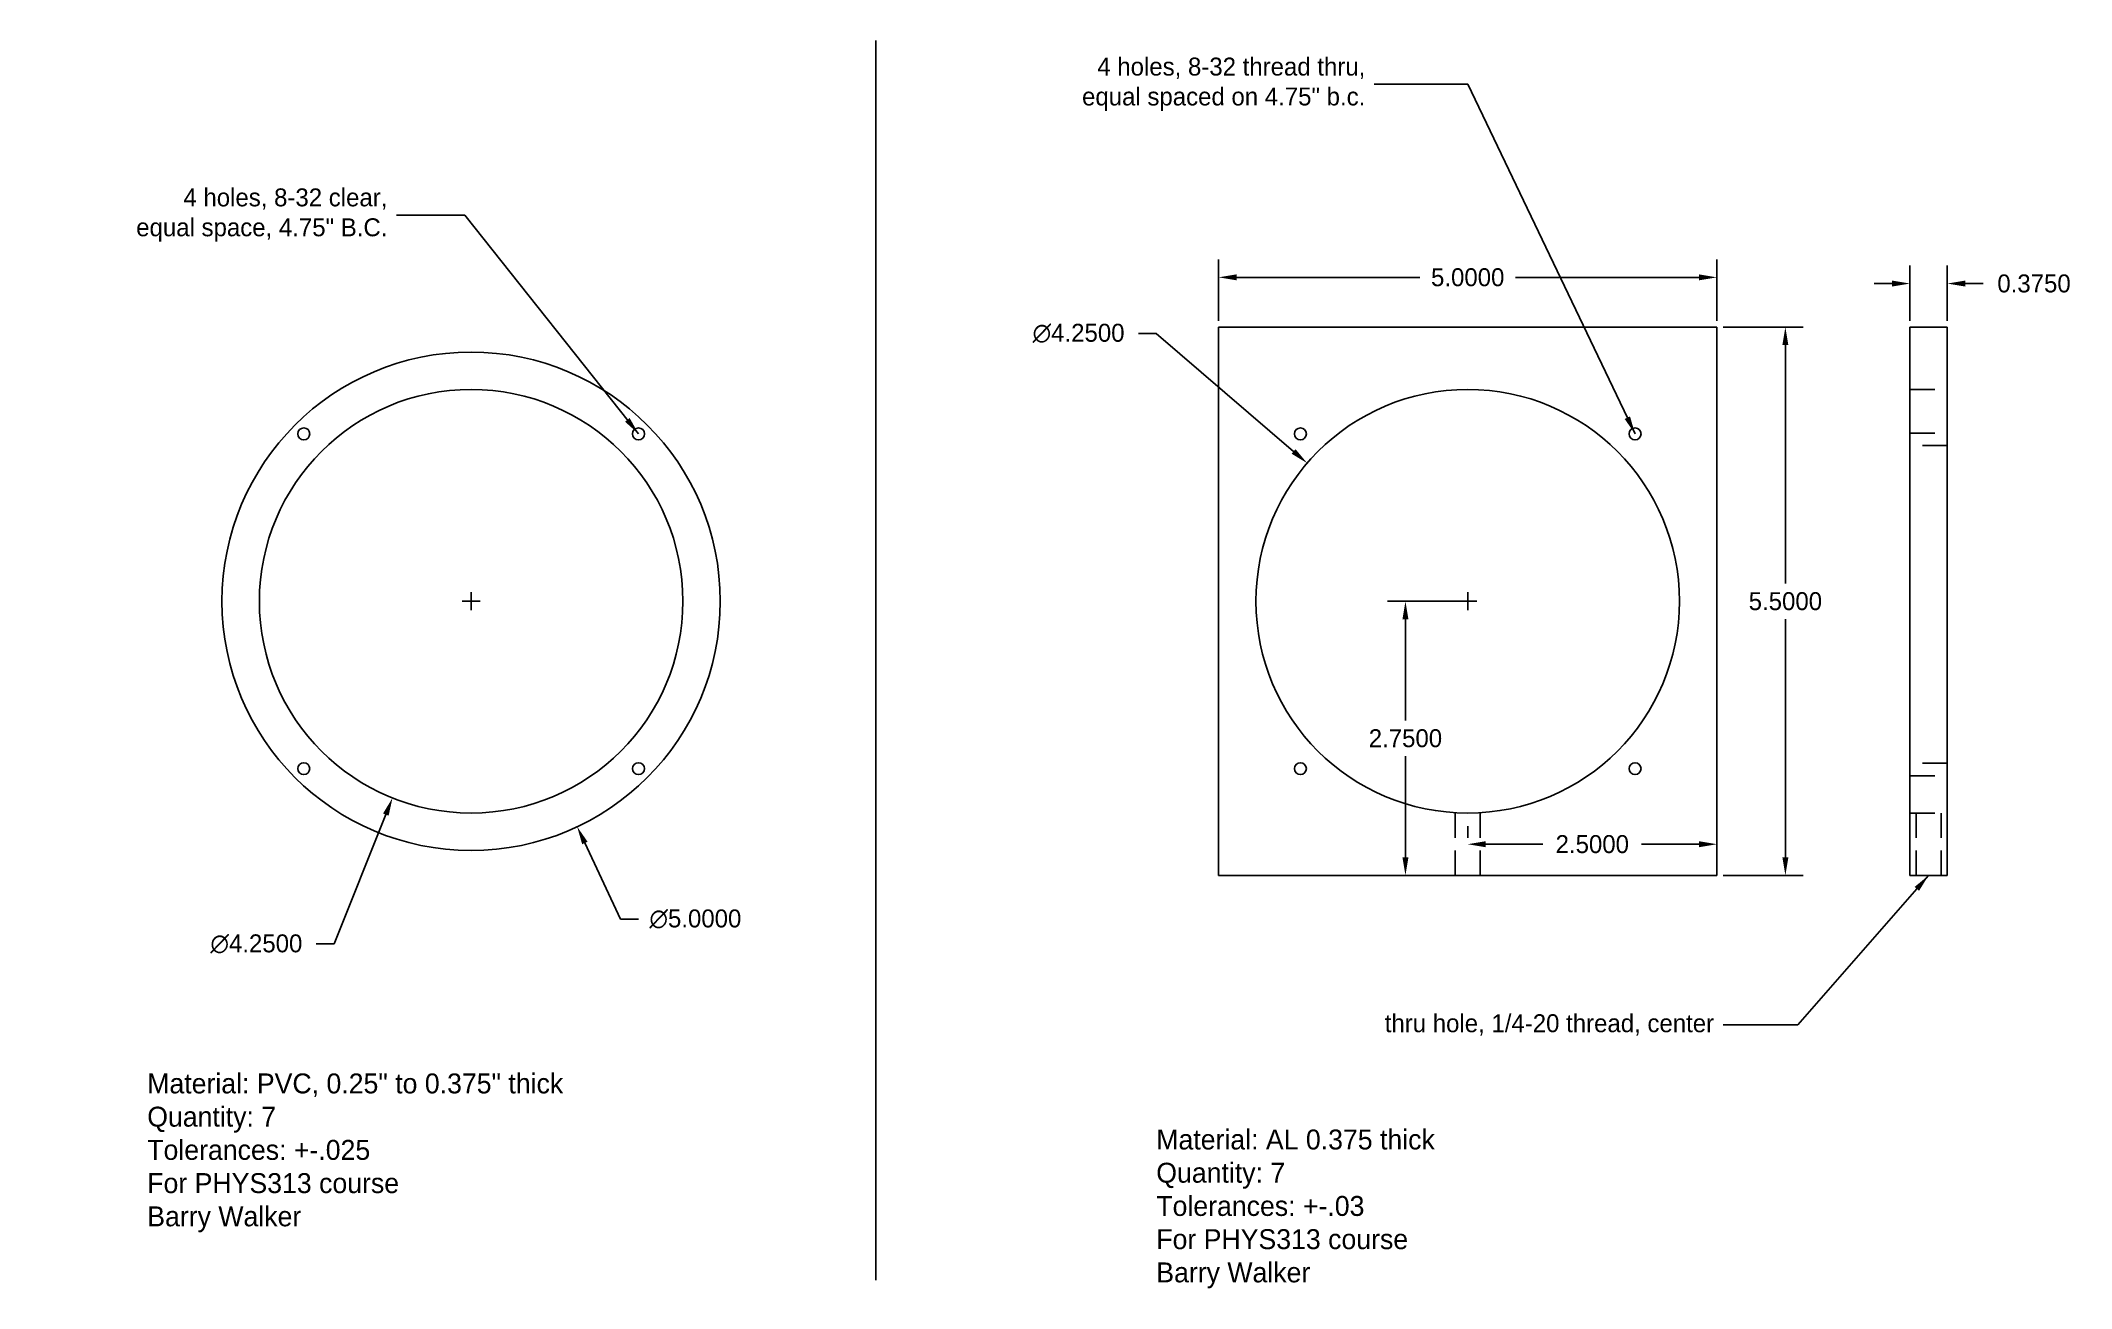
# Model space of a CAD drawing. Extents: x -14.3 to 6.1, y -6.9 to 5.6.
import ezdxf

# ---------------------------------------------------------------- set-up
doc = ezdxf.new("R2010")
doc.units = 0
doc.header["$MEASUREMENT"] = 0
doc.linetypes.add('HIDDEN', pattern=[0.375, 0.25, -0.125])
doc.layers.get('0').update_dxf_attribs({"linetype": 'CONTINUOUS'})
doc.layers.get('DEFPOINTS').update_dxf_attribs({"linetype": 'CONTINUOUS'})
doc.dimstyles.get("Standard").update_dxf_attribs({"dimtxt": 0.18, "dimasz": 0.18, "dimexe": 0.18, "dimexo": 0.0625, "dimgap": 0.09, "dimtad": 0, "dimtih": 1, "dimtoh": 1, "dimdec": 4, "dimzin": 0, "dimtxsty": 'STANDARD', "dimcen": 0.09, "dimazin": 3, "dimtfac": 1, "dimtdec": 4, "dimtofl": 0, "dimtmove": 0, "dimatfit": 3, "dimtolj": 1, "dimtzin": 0})

# ---------------------------------------------------------------- blocks, each defined once
blk = doc.blocks.new('*D1')
at = {"color": 0, "linetype": 'BYBLOCK'}
for p, q in [((-2.5, 2.8125), (-2.5, 3.43)), ((2.5, 2.8125), (2.5, 3.43)), ((-2.32, 3.25), (-0.48, 3.25)), ((2.32, 3.25), (0.48, 3.25))]:
    blk.add_line(p, q, dxfattribs=at)
for points in [[(-2.32, 3.28), (-2.32, 3.22), (-2.5, 3.25)], [(2.32, 3.28), (2.32, 3.22), (2.5, 3.25)]]:
    blk.add_solid(points, dxfattribs=at)
at = {"layer": 'DEFPOINTS', "color": 0, "linetype": 'BYBLOCK'}
for p in [(-2.5, 3.25), (-2.5, 2.75), (2.5, 2.75)]:
    blk.add_point(p, dxfattribs=at)
at = {"color": 0, "linetype": 'BYBLOCK', "insert": (0, 3.25), "char_height": 0.18, "attachment_point": 5}
blk.add_mtext('\\A1;5.0000', dxfattribs=at)
blk = doc.blocks.new('*D2')
at = {"color": 0, "linetype": 'BYBLOCK'}
for p, q in [((2.5625, 2.75), (3.3675, 2.75)), ((3.1875, 2.57), (3.1875, 0.18)), ((3.1875, -2.57), (3.1875, -0.18)), ((2.5625, -2.75), (3.3675, -2.75))]:
    blk.add_line(p, q, dxfattribs=at)
for points in [[(3.1575, 2.57), (3.2175, 2.57), (3.1875, 2.75)], [(3.1575, -2.57), (3.2175, -2.57), (3.1875, -2.75)]]:
    blk.add_solid(points, dxfattribs=at)
at = {"layer": 'DEFPOINTS', "color": 0, "linetype": 'BYBLOCK'}
for p in [(2.5, 2.75), (2.5, -2.75), (3.1875, -2.75)]:
    blk.add_point(p, dxfattribs=at)
at = {"color": 0, "linetype": 'BYBLOCK', "insert": (3.1875, 0), "char_height": 0.18, "attachment_point": 5}
blk.add_mtext('\\A1;5.5000', dxfattribs=at)
blk = doc.blocks.new('*D3')
at = {"color": 0, "linetype": 'BYBLOCK'}
for p, q in [((0, -2.375), (0, -2.2575)), ((0.18, -2.4375), (0.755, -2.4375)), ((2.32, -2.4375), (1.745, -2.4375)), ((2.5, -2.375), (2.5, -2.2575))]:
    blk.add_line(p, q, dxfattribs=at)
for points in [[(0.18, -2.4075), (0.18, -2.4675), (0, -2.4375)], [(2.32, -2.4075), (2.32, -2.4675), (2.5, -2.4375)]]:
    blk.add_solid(points, dxfattribs=at)
at = {"layer": 'DEFPOINTS', "color": 0, "linetype": 'BYBLOCK'}
for p in [(0, -2.4375), (2.5, -2.4375), (2.5, -2.4375)]:
    blk.add_point(p, dxfattribs=at)
at = {"color": 0, "linetype": 'BYBLOCK', "insert": (1.25, -2.4375), "char_height": 0.18, "attachment_point": 5}
blk.add_mtext('\\A1;2.5000', dxfattribs=at)
blk = doc.blocks.new('*D4')
at = {"color": 0, "linetype": 'BYBLOCK'}
for p, q in [((-0.0625, 0), (-0.805, 0)), ((-0.625, -0.18), (-0.625, -1.195)), ((-0.625, -2.57), (-0.625, -1.555)), ((-0.0625, -2.75), (-0.805, -2.75))]:
    blk.add_line(p, q, dxfattribs=at)
for points in [[(-0.655, -0.18), (-0.595, -0.18), (-0.625, 0)], [(-0.655, -2.57), (-0.595, -2.57), (-0.625, -2.75)]]:
    blk.add_solid(points, dxfattribs=at)
at = {"layer": 'DEFPOINTS', "color": 0, "linetype": 'BYBLOCK'}
for p in [(-0.625, 0), (0, 0), (0, -2.75)]:
    blk.add_point(p, dxfattribs=at)
at = {"color": 0, "linetype": 'BYBLOCK', "insert": (-0.625, -1.375), "char_height": 0.18, "attachment_point": 5}
blk.add_mtext('\\A1;2.7500', dxfattribs=at)
blk = doc.blocks.new('*D5')
at = {"color": 0, "linetype": 'BYBLOCK'}
for p, q in [((-7, -0.09), (-7, 0.09)), ((-7.09, 0), (-6.91, 0)), ((-8.375, -3.438), (-7.856, -2.14)), ((-8.555, -3.438), (-8.375, -3.438))]:
    blk.add_line(p, q, dxfattribs=at)
blk.add_solid([(-7.884, -2.129), (-7.828, -2.151), (-7.789, -1.973)], dxfattribs=at)
at = {"layer": 'DEFPOINTS', "color": 0, "linetype": 'BYBLOCK'}
for p in [(-6.211, 1.973), (-7.789, -1.973)]:
    blk.add_point(p, dxfattribs=at)
at = {"color": 0, "linetype": 'BYBLOCK', "insert": (-9.155, -3.438), "char_height": 0.18, "attachment_point": 5}
blk.add_mtext('\\A1;∅4.2500', dxfattribs=at)
blk = doc.blocks.new('*D6')
at = {"color": 0, "linetype": 'BYBLOCK'}
for p, q in [((-7.09, 0), (-6.91, 0)), ((-7, -0.09), (-7, 0.09)), ((-5.5, -3.188), (-5.859, -2.425)), ((-5.32, -3.188), (-5.5, -3.188))]:
    blk.add_line(p, q, dxfattribs=at)
blk.add_solid([(-5.832, -2.412), (-5.886, -2.438), (-5.936, -2.262)], dxfattribs=at)
at = {"layer": 'DEFPOINTS', "color": 0, "linetype": 'BYBLOCK'}
for p in [(-8.064, 2.262), (-5.936, -2.262)]:
    blk.add_point(p, dxfattribs=at)
at = {"color": 0, "linetype": 'BYBLOCK', "insert": (-4.75, -3.188), "char_height": 0.18, "attachment_point": 5}
blk.add_mtext('\\A1;∅5.0000', dxfattribs=at)
blk = doc.blocks.new('*D7')
at = {"color": 0, "linetype": 'BYBLOCK'}
for p, q in [((-3.305, 2.688), (-3.125, 2.688)), ((-3.125, 2.688), (-1.748, 1.503)), ((0, -0.09), (0, 0.09)), ((-0.09, 0), (0.09, 0))]:
    blk.add_line(p, q, dxfattribs=at)
blk.add_solid([(-1.728, 1.526), (-1.767, 1.48), (-1.611, 1.386)], dxfattribs=at)
at = {"layer": 'DEFPOINTS', "color": 0, "linetype": 'BYBLOCK'}
for p in [(-1.611, 1.386), (1.611, -1.386)]:
    blk.add_point(p, dxfattribs=at)
at = {"color": 0, "linetype": 'BYBLOCK', "insert": (-3.905, 2.688), "char_height": 0.18, "attachment_point": 5}
blk.add_mtext('\\A1;∅4.2500', dxfattribs=at)
blk = doc.blocks.new('*D8')
at = {"color": 0, "linetype": 'BYBLOCK'}
for p, q in [((4.4375, 2.8125), (4.4375, 3.3675)), ((4.8125, 2.8125), (4.8125, 3.3675)), ((4.2575, 3.1875), (4.0775, 3.1875)), ((4.9925, 3.1875), (5.1725, 3.1875))]:
    blk.add_line(p, q, dxfattribs=at)
for points in [[(4.2575, 3.2175), (4.2575, 3.1575), (4.4375, 3.1875)], [(4.9925, 3.2175), (4.9925, 3.1575), (4.8125, 3.1875)]]:
    blk.add_solid(points, dxfattribs=at)
at = {"layer": 'DEFPOINTS', "color": 0, "linetype": 'BYBLOCK'}
for p in [(4.8125, 3.1875), (4.4375, 2.75), (4.8125, 2.75)]:
    blk.add_point(p, dxfattribs=at)
at = {"color": 0, "linetype": 'BYBLOCK', "insert": (5.6825, 3.1875), "char_height": 0.18, "attachment_point": 5}
blk.add_mtext('\\A1;0.3750', dxfattribs=at)

msp = doc.modelspace()

# ---------------------------------------------------------------- linework, layer by layer
for p, q in [((-5.9375, 5.625), (-5.9375, -6.8125)), ((-2.5, -2.75), (-2.5, 2.75)), ((-2.5, 2.75), (2.5, 2.75)), ((2.5, 2.75), (2.5, -2.75)), ((4.4375, 2.75), (4.4375, -2.75)), ((4.4375, 2.75), (4.8125, 2.75)), ((4.8125, 2.75), (4.8125, -2.75)), ((2.5, -2.75), (-2.5, -2.75)), ((4.4375, -2.75), (4.8125, -2.75))]:
    msp.add_line(p, q)
at = {"linetype": 'HIDDEN'}
for p, q in [((4.4375, 2.125), (4.8125, 2.125)), ((4.4375, 1.6875), (4.8125, 1.6875)), ((4.8125, 1.5625), (4.4375, 1.5625)), ((4.8125, -1.625), (4.4375, -1.625)), ((4.4375, -1.75), (4.8125, -1.75)), ((-0.125, -2.75), (-0.125, -2.12132)), ((0.125, -2.75), (0.125, -2.12132)), ((4.4375, -2.125), (4.8125, -2.125)), ((4.5, -2.75), (4.5, -2.12132)), ((4.75, -2.75), (4.75, -2.12132))]:
    msp.add_line(p, q, dxfattribs=at)
for centre, radius in [((-10, 0), 2.5), ((-10, 0), 2.125), ((0, 0), 2.125), ((-11.67938, 1.67938), 0.06), ((-8.32062, 1.67938), 0.06), ((-1.67938, 1.67938), 0.06), ((1.67938, 1.67938), 0.06), ((-11.67938, -1.67938), 0.06), ((-8.32062, -1.67938), 0.06), ((-1.67938, -1.67938), 0.06), ((1.67938, -1.67938), 0.06)]:
    msp.add_circle(centre, radius)

# ---------------------------------------------------------------- texts
for s, p in [('Material: PVC, 0.25" to 0.375" thick', (-13.25, -4.9375)), ('Quantity: 7', (-13.25, -5.27083)), ('Material: AL 0.375 thick', (-3.125, -5.5)), ('Tolerances: +-.025', (-13.25, -5.60417)), ('Quantity: 7', (-3.125, -5.83333)), ('For PHYS313 course', (-13.25, -5.9375)), ('Barry Walker', (-13.25, -6.27083)), ('Tolerances: +-.03', (-3.125, -6.16667)), ('For PHYS313 course', (-3.125, -6.5)), ('Barry Walker', (-3.125, -6.83333))]:
    msp.add_text(s, height=0.2).set_placement(p)
at = {"char_height": 0.18, "attachment_point": 6}
for s, insert in [('\\A1;4 holes, 8-32 thread thru,\\Pequal spaced on 4.75" b.c.', (-1.0275, 5.1875)), ('\\A1;4 holes, 8-32 clear,\\Pequal space, 4.75" B.C.', (-10.84, 3.875)), ('\\A1;thru hole, 1/4-20 thread, center  ', (2.4725, -4.25))]:
    msp.add_mtext(s, dxfattribs=dict(at, insert=insert))

# ---------------------------------------------------------------- dimensions: what is measured, and where the dimension line sits
for base, p1, p2, picture, middle in [((-2.5, 3.25), (2.5, 2.75), (-2.5, 2.75), '*D1', (0, 3.25)), ((4.8125, 3.1875), (4.4375, 2.75), (4.8125, 2.75), '*D8', (5.6825, 3.1875)), ((2.5, -2.4375), (0, -2.4375), (2.5, -2.4375), '*D3', (1.25, -2.4375))]:
    dim = msp.add_linear_dim(base=base, p1=p1, p2=p2, dimstyle='STANDARD')
    dim.commit()
    dim.dimension.update_dxf_attribs({"geometry": picture, "text_midpoint": middle})
dim = msp.add_diameter_dim_2p(p1=(1.61114, -1.38558), p2=(-1.61114, 1.38558), dimstyle='STANDARD')
dim.commit()
dim.dimension.update_dxf_attribs({"geometry": '*D7', "text_midpoint": (-3.905, 2.6875), "dimtype": 163})
for base, p1, p2, picture, middle in [((3.1875, -2.75), (2.5, 2.75), (2.5, -2.75), '*D2', (3.1875, 0)), ((-0.625, 0), (0, -2.75), (0, 0), '*D4', (-0.625, -1.375))]:
    dim = msp.add_linear_dim(base=base, p1=p1, p2=p2, angle=90, dimstyle='STANDARD')
    dim.commit()
    dim.dimension.update_dxf_attribs({"geometry": picture, "text_midpoint": middle})
for p1, p2, picture, middle in [((-11.06449, 2.26205), (-8.93551, -2.26205), '*D6', (-7.75, -3.1875)), ((-9.21079, 1.97301), (-10.78921, -1.97301), '*D5', (-12.155, -3.4375))]:
    dim = msp.add_diameter_dim_2p(p1=p1, p2=p2, dimstyle='STANDARD')
    dim.commit()
    dim.dimension.update_dxf_attribs({"geometry": picture, "text_midpoint": middle, "dimtype": 163, "insert": (-3, 0)})

# ---------------------------------------------------------------- leaders
at = {"annotation_type": 0, "has_hookline": 1, "hookline_direction": 1}
for points, text_width in [([(1.67938, 1.67938), (0, 5.1875), (-0.9375, 5.1875)], 4.35), ([(-8.32062, 1.67938), (-10.0625, 3.875), (-10.75, 3.875)], 3.48), ([(4.625, -2.75), (3.3125, -4.25), (2.5625, -4.25)], 5.34)]:
    msp.add_leader(points, dimstyle='STANDARD', dxfattribs=dict(at, text_width=text_width))

doc.saveas('drawing.dxf')
